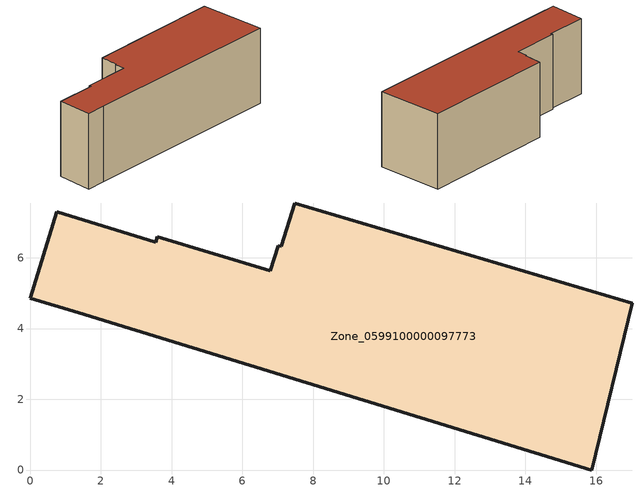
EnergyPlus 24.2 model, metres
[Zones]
Zone_0599100000097773
 floor ground (C_G): 6.79,5.63 7.02,6.34 7.1,6.32 7.49,7.55 17.03,4.71 15.88,0 1.37,4.45 0,4.86 0.76,7.3 3.55,6.43 3.6,6.6 z0
 wall outside (C_F): 15.88,0 17.03,4.71 7.49,7.55 7.1,6.32 7.02,6.34 6.79,5.63 3.6,6.6 3.55,6.43 0.76,7.3 0,4.86 1.37,4.45 15.88,0 z0:5.67
 roof outside (C_R): 7.02,6.34 6.79,5.63 3.6,6.6 3.55,6.43 0.76,7.3 0,4.86 1.37,4.45 15.88,0 17.03,4.71 7.49,7.55 7.1,6.32 z5.67
[BUILDING]
Pand.0599100000097773: North Axis=0; Terrain=City; Loads Convergence Tolerance Value=0.04; Temperature Convergence Tolerance Value=0.4; Solar Distribution=FullExterior; Maximum Number of Warmup Days=25; Minimum Number of Warmup Days=1
[Site:Location]
Rotterdam.The.Hague.AP_ZH_NLD Design_Conditions: Latitude=51.96; Longitude=4.45; Time Zone=1; Elevation=-4.5
[SITE:GROUNDTEMPERATURE:BUILDINGSURFACE]
18, 18, 18, 18, 18, 18, 18, 18, 18, 18, 18, 18
[MATERIAL] Thermal Absorptance=0.9; Solar Absorptance=0.7; Visible Absorptance=0.7
Name | Roughness | Thickness | Conductivity | Density | Specific Heat
G.TI.1946 | MediumSmooth | 0.15 | 1 | 540 | 1210
F.TI.1946 | Rough | 0.3 | 0.857143 | 1920 | 840
R.TI.1946 | MediumRough | 0.2 | 0.1 | 1500 | 1000
[CONSTRUCTION]
C_G: G.TI.1946
C_F: F.TI.1946
C_R: R.TI.1946
[ZONE]
Zone_0599100000097773: Type=1; Multiplier=1; Ceiling Height=Autocalculate; Volume=Autocalculate; Floor Area=autocalculate; Part of Total Floor Area=Yes
[ZONEINFILTRATION:DESIGNFLOWRATE]
Infil_Zone_0599100000097773: Zone or ZoneList or Space or SpaceList=Zone_0599100000097773; Schedule=AlwaysOn; Design Flow Rate Calculation Method=Flow/Area; Flow Rate per Floor Area=0.003; Constant Term Coefficient=1; Temperature Term Coefficient=0; Velocity Term Coefficient=0; Velocity Squared Term Coefficient=0
[HVACTEMPLATE:ZONE:IDEALLOADSAIRSYSTEM]
Zone_0599100000097773: Maximum Heating Supply Air Temperature=50; Minimum Cooling Supply Air Temperature=13; Maximum Heating Supply Air Humidity Ratio=0.0156; Minimum Cooling Supply Air Humidity Ratio=0.0077; Heating Limit=NoLimit; Cooling Limit=NoLimit; Dehumidification Control Type=ConstantSensibleHeatRatio; Cooling Sensible Heat Ratio=0.7; Dehumidification Setpoint=60; Humidification Control Type=None; Humidification Setpoint=30; Outdoor Air Method=None; Outdoor Air Flow Rate per Person=0.00944; Outdoor Air Flow Rate per Zone Floor Area=0; Outdoor Air Flow Rate per Zone=0; Demand Controlled Ventilation Type=None; Outdoor Air Economizer Type=NoEconomizer; Heat Recovery Type=None; Sensible Heat Recovery Effectiveness=0.7; Latent Heat Recovery Effectiveness=0.65
[ZONECONTROL:THERMOSTAT]
ThermostatControl_Zone_0599100000097773: Zone or ZoneList=Zone_0599100000097773; Control Type Schedule=DualSetpointControlType; Control 1=Thermostat_Zone_0599100000097773; Temperature Difference Between Cutout And Setpoint=0
[THERMOSTATSETPOINT:DUALSETPOINT]
Thermostat_Zone_0599100000097773: Heating Setpoint Temperature Schedule=HeatingSetpoint_Zone_0599100000097773; Cooling Setpoint Temperature Schedule=CoolingSetpoint_Zone_0599100000097773
[SCHEDULE:COMPACT]
HeatingSetpoint_Zone_0599100000097773: Through: 12/31, For: AllDays, Until: 24:00, 21
CoolingSetpoint_Zone_0599100000097773: Through: 12/31, For: AllDays, Until: 24:00, 24
DualSetpointControlType: Through: 12/31, For: AllDays, Until: 24:00, 4
AlwaysOn: Through: 12/31, For: AllDays, Until: 24:00, 1
